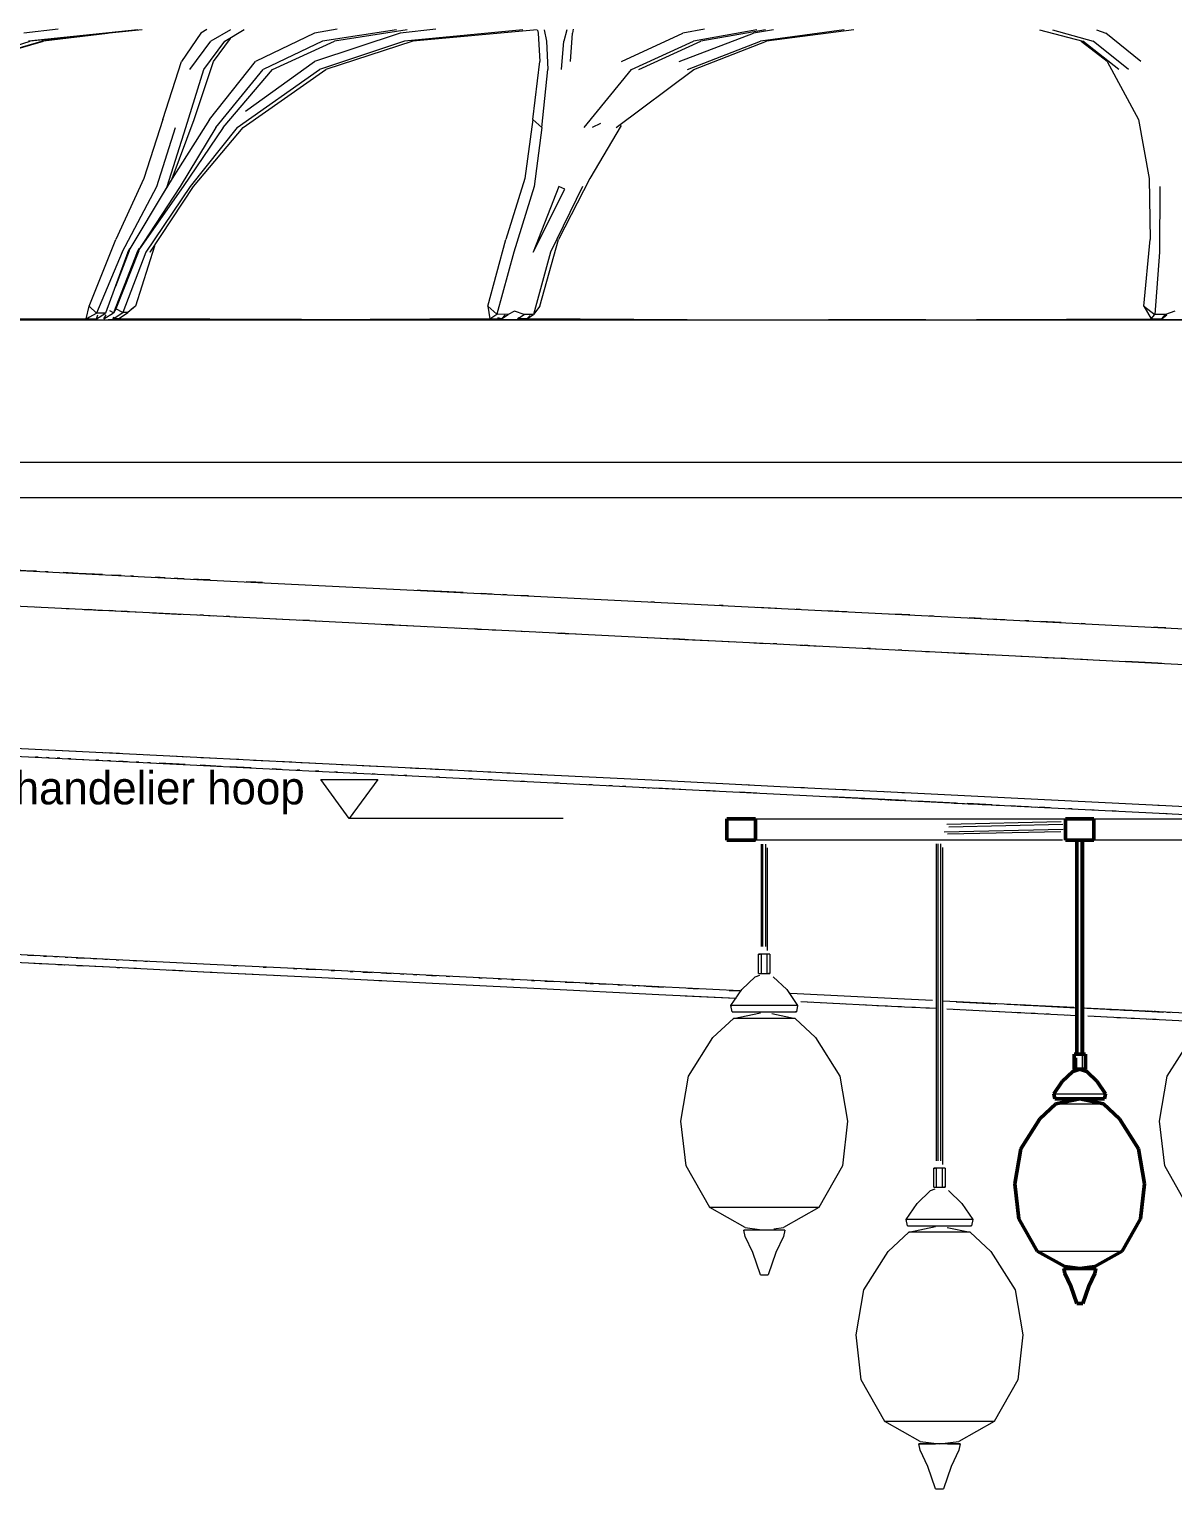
# Model space of a CAD drawing. Header units: metres. Extents: x 10 to 831, y 10 to 584.
# Drawn here: x 112 to 176.2, y 234.4 to 316.3 of the extents above; entities that cross this region are included whole.
import ezdxf
from ezdxf.enums import TextEntityAlignment as Align

# ---------------------------------------------------------------- set-up
doc = ezdxf.new("R2010")
doc.units = ezdxf.units.M
for name, color, linetype, lineweight in [('CUT', 7, 'Continuous', 50), ('DIM', 1, 'Continuous', 13), ('VIS', 8, 'Continuous', 13)]:
    doc.layers.add(name, color=color, linetype=linetype, lineweight=lineweight)

msp = doc.modelspace()

# ---------------------------------------------------------------- linework, layer by layer
at = {"layer": 'CUT'}
for p, q in [((151.2, 270.7868), (151.2, 271.9868)), ((151.2, 271.9868), (152.8, 271.9868)), ((152.8, 271.9868), (152.8, 270.7868)), ((170.2, 270.7868), (170.2, 271.9868)), ((170.2, 271.9868), (171.8, 271.9868)), ((171.8, 271.9868), (171.8, 270.7868)), ((152.8, 270.7868), (151.2, 270.7868)), ((171.8, 270.7868), (170.2, 270.7868)), ((170.84, 258.7868), (170.84, 270.7868)), ((170.84, 270.7868), (171, 270.7868)), ((171, 270.7868), (171.08, 270.7868)), ((171.08, 270.7868), (171.16, 270.7868)), ((171.16, 270.7868), (171.16, 258.7868)), ((170.68, 257.9468), (170.68, 258.7868)), ((170.68, 258.7868), (171, 258.7868)), ((170.92, 258.7868), (170.84, 258.7868)), ((171, 258.7868), (170.92, 258.7868)), ((171.16, 258.7868), (171, 258.7868)), ((171, 258.7868), (171.16, 258.7868)), ((171.16, 258.7868), (171.32, 258.7868)), ((171.32, 258.7868), (171.32, 257.9468)), ((170.02, 257.2468), (169.544, 256.5468)), ((170.608, 257.8068), (170.02, 257.2468)), ((171, 257.9468), (170.608, 257.8068)), ((170.84, 257.9468), (170.68, 257.9468)), ((171, 257.9468), (170.84, 257.9468)), ((171.32, 257.9468), (171, 257.9468)), ((171.392, 257.8068), (171, 257.9468)), ((171.98, 257.2468), (171.392, 257.8068)), ((172.456, 256.5468), (171.98, 257.2468)), ((169.544, 256.5468), (169.6, 256.2668)), ((172.4, 256.2668), (172.456, 256.5468)), ((169.656, 255.9868), (168.76, 255.1468)), ((169.6, 256.2668), (171, 256.2668)), ((171, 256.2668), (169.656, 255.9868)), ((171, 256.2668), (172.4, 256.2668)), ((172.344, 255.9868), (171, 256.2668)), ((173.24, 255.1468), (172.344, 255.9868)), ((168.76, 255.1468), (167.696, 253.4668)), ((174.304, 253.4668), (173.24, 255.1468)), ((167.696, 253.4668), (167.36, 251.5068)), ((174.64, 251.5068), (174.304, 253.4668)), ((167.36, 251.5068), (167.584, 249.5468)), ((174.416, 249.5468), (174.64, 251.5068)), ((167.584, 249.5468), (168.62, 247.7268)), ((173.38, 247.7268), (174.416, 249.5468)), ((168.62, 247.7268), (170.16, 246.8588)), ((171.84, 246.8588), (173.38, 247.7268)), ((171, 246.7468), (170.104, 246.7468)), ((170.104, 246.7468), (170.16, 246.4668)), ((170.16, 246.8588), (171, 246.7468)), ((171, 246.7468), (171.84, 246.8588)), ((171.896, 246.7468), (171, 246.7468)), ((171.84, 246.4668), (171.896, 246.7468)), ((170.16, 246.4668), (170.496, 245.7668)), ((170.496, 245.7668), (170.832, 244.7868)), ((171.168, 244.7868), (171.504, 245.7668)), ((171.504, 245.7668), (171.84, 246.4668)), ((170.832, 244.7868), (171, 244.7868)), ((171, 244.7868), (171.168, 244.7868))]:
    msp.add_line(p, q, dxfattribs=at)
at = {"layer": 'DIM'}
for p, q in [((78, 292), (302, 292)), ((142, 272), (130, 272))]:
    msp.add_line(p, q, dxfattribs=at)
msp.add_lwpolyline([(128.4, 274.2), (131.6, 274.2), (130, 272), (128.4, 274.2)], dxfattribs=at)
at = {"layer": 'VIS'}
for p, q in [((113.6616, 316.3028), (111.7248, 316.0728)), ((118.1352, 316.2716), (112.004, 315.6228)), ((118.3708, 316.2716), (112.0848, 315.6228)), ((121.9996, 316.2852), (121.6748, 316.0728)), ((123.3264, 316.2632), (122.2348, 315.6228)), ((123.0228, 315.6228), (124.0988, 316.2856)), ((129.3228, 316.3028), (128.0516, 316.0728)), ((132.6448, 316.2716), (128.5, 315.6228)), ((133.248, 316.2716), (129.1772, 315.6228)), ((134.8572, 316.3028), (132.8532, 316.0728)), ((139.7472, 316.274), (133.0984, 315.6228)), ((140.5436, 316.276), (133.5636, 315.6228)), ((140.5648, 316.2452), (140.6, 316.0728)), ((140.9384, 316.276), (141.062, 315.6228)), ((142.218, 316.2716), (142.0496, 315.6228)), ((142.5668, 316.3028), (142.5212, 316.0728)), ((149.9432, 316.3028), (148.726, 316.0728)), ((152.8776, 316.2692), (149.3192, 315.6228)), ((153.3548, 316.2692), (149.732, 315.6228)), ((153.8132, 316.2608), (152.6988, 316.0728)), ((157.778, 316.2632), (153.076, 315.6228)), ((158.3256, 316.2664), (153.414, 315.6228)), ((168.75, 316.2664), (171.176, 315.6228)), ((169.4676, 316.2632), (171.7504, 315.6228)), ((171.9488, 316.2608), (172.47, 316.0728)), ((107.0424, 314.032), (112.0848, 315.6228)), ((107.1992, 314.032), (112.7384, 315.6228)), ((107.2284, 314.032), (112.8324, 315.6228)), ((115.1696, 315.9408), (112.7384, 315.6228)), ((116.4332, 316.066), (112.8324, 315.6228)), ((121.6748, 316.0728), (120.5844, 314.4828)), ((121.0592, 314.032), (122.2348, 315.6228)), ((121.8464, 314.032), (123.0228, 315.6228)), ((122.3752, 314.4828), (123.3412, 315.7888)), ((128.0516, 316.0728), (124.7376, 314.4828)), ((128.5, 315.6228), (125.1756, 314.032)), ((125.6848, 314.032), (129.1772, 315.6228)), ((132.8532, 316.0728), (128.0484, 314.4828)), ((133.0984, 315.6228), (128.3308, 314.032)), ((133.5636, 315.6228), (128.6916, 314.032)), ((140.6, 316.0728), (140.7028, 314.4828)), ((141.062, 315.6228), (141.1444, 314.032)), ((141.9144, 314.032), (142.0496, 315.6228)), ((142.412, 314.4828), (142.5212, 316.0728)), ((145.2728, 314.4828), (148.726, 316.0728)), ((145.8392, 314.032), (149.3192, 315.6228)), ((146.2452, 314.032), (149.732, 315.6228)), ((148.5248, 314.4828), (152.6988, 316.0728)), ((148.9908, 314.032), (153.076, 315.6228)), ((149.3448, 314.032), (153.414, 315.6228)), ((172.5356, 314.4828), (171.0876, 315.6088)), ((173.1864, 314.032), (171.176, 315.6228)), ((173.734, 314.032), (171.7504, 315.6228)), ((174.4212, 314.4828), (172.47, 316.0728)), ((119.5428, 311.2288), (120.5844, 314.4828)), ((120.82, 310.7784), (121.8464, 314.032)), ((121.286, 311.2288), (122.3752, 314.4828)), ((122.1632, 311.2288), (124.7376, 314.4828)), ((122.5088, 310.7784), (125.1756, 314.032)), ((122.916, 310.7784), (125.6848, 314.032)), ((123.7004, 310.7784), (128.3308, 314.032)), ((124.0448, 310.7784), (128.6916, 314.032)), ((124.1772, 311.6936), (128.0484, 314.4828)), ((140.3012, 311.2288), (140.7028, 314.4828)), ((140.8036, 310.7784), (141.1444, 314.032)), ((143.1796, 310.7784), (145.8392, 314.032)), ((144.9788, 310.7784), (149.3448, 314.032)), ((172.5356, 314.4828), (174.3076, 311.2288)), ((119.5428, 311.2288), (118.4724, 307.924)), ((119.1928, 307.474), (120.248, 310.7784)), ((119.782, 307.474), (120.82, 310.7784)), ((122.1632, 311.2288), (120.0692, 307.924)), ((120.0692, 307.924), (121.286, 311.2288)), ((122.5088, 310.7784), (120.5124, 307.474)), ((122.916, 310.7784), (120.6768, 307.474)), ((123.7004, 310.7784), (121.0748, 307.474)), ((121.2536, 307.474), (124.0448, 310.7784)), ((140.3012, 311.2288), (139.848, 307.924)), ((140.8036, 310.7784), (140.3012, 311.2288)), ((140.8036, 310.7784), (140.3816, 307.474)), ((145.2604, 310.8984), (143.5, 307.924)), ((144.1036, 311.0016), (143.6408, 310.7784)), ((174.3076, 311.2288), (174.8908, 307.924)), ((118.4724, 307.924), (116.8908, 304.5088)), ((117.2576, 303.7804), (119.1928, 307.474)), ((119.782, 307.474), (117.578, 303.7804)), ((120.5124, 307.474), (118.1, 303.7804)), ((120.6768, 307.474), (118.1, 303.7804)), ((121.0748, 307.474), (118.5816, 303.7804)), ((118.8188, 303.7804), (121.2536, 307.474)), ((120.0692, 307.924), (119.5916, 307.1544)), ((120.0692, 307.924), (119.782, 307.474)), ((139.848, 307.924), (138.7892, 304.5088)), ((140.3816, 307.474), (139.2312, 303.7804)), ((141.7648, 307.474), (140.3144, 303.7804)), ((140.3144, 303.7804), (142.1012, 307.3284)), ((143.092, 307.474), (141.2936, 303.7804)), ((143.5, 307.924), (141.7476, 304.5088)), ((142.1012, 307.3284), (141.7648, 307.474)), ((174.8908, 307.924), (174.95, 304.5088)), ((175.498, 307.474), (175.4704, 303.7804)), ((115.3984, 300.7504), (116.8908, 304.5088)), ((117.578, 303.7804), (117.678, 304.0056)), ((119.0732, 304.1328), (117.9932, 300.7504)), ((118.1, 303.7804), (118.2128, 304.0056)), ((118.8188, 303.7804), (118.9124, 303.9624)), ((137.7696, 300.7504), (138.7892, 304.5088)), ((140.7, 300.7504), (141.7476, 304.5088)), ((174.6032, 300.7504), (174.95, 304.5088)), ((117.2576, 303.7804), (115.8068, 300.3728)), ((117.578, 303.7804), (116.3196, 300.3672)), ((118.1, 303.7804), (116.7584, 300.382)), ((117.638, 303.8672), (116.8708, 301.8676)), ((118.1832, 303.8692), (116.9056, 300.6164)), ((118.5816, 303.7804), (117.2844, 300.404)), ((139.2312, 303.7804), (138.278, 300.3052)), ((141.2936, 303.7804), (140.3436, 300.2908)), ((175.4704, 303.7804), (175.2196, 300.2908)), ((115.24, 300.0516), (115.3984, 300.7504)), ((115.3984, 300.7504), (115.8068, 300.3728)), ((117.9932, 300.7504), (117.5724, 300.406)), ((117.9932, 300.7504), (117.7564, 300.5756)), ((137.7696, 300.7504), (137.8884, 300.0516)), ((137.7696, 300.7504), (138.278, 300.3052)), ((140.7, 300.7504), (140.3436, 300.2908)), ((174.6032, 300.7504), (175.0152, 300.0516)), ((174.6032, 300.7504), (175.2196, 300.2908)), ((115.24, 300.0516), (103.342, 300.0004)), ((105.9044, 300), (115.0468, 300)), ((114.7816, 300), (110.804, 300)), ((110.804, 300), (114.9344, 300)), ((115.0468, 300), (125.4712, 300)), ((115.24, 300.0516), (115.8068, 300.3728)), ((115.24, 300.0516), (115.4236, 300.164)), ((115.24, 300.0516), (115.8128, 300.0516)), ((116.3196, 300.3672), (115.8068, 300.3728)), ((115.8128, 300.0516), (116.3196, 300.3672)), ((115.8128, 300.0516), (115.894, 300.2768)), ((116.218, 300.0516), (116.7584, 300.382)), ((116.218, 300.0516), (116.3492, 300.2768)), ((121.8188, 300), (116.4644, 300)), ((116.7584, 300.382), (116.5704, 300.4888)), ((116.6172, 300), (121.8188, 300)), ((116.7432, 300.0516), (117.2844, 300.404)), ((116.7432, 300.0516), (116.7904, 300.164)), ((117.0448, 300.0516), (116.7432, 300.0516)), ((116.9056, 300.6164), (116.7584, 300.382)), ((117.2844, 300.404), (116.9056, 300.6164)), ((117.0448, 300.0516), (117.5724, 300.406)), ((127.3188, 300.0016), (117.0448, 300.0516)), ((117.5724, 300.406), (117.2844, 300.404)), ((121.8188, 300), (121.6612, 300)), ((125.2024, 300), (121.8188, 300)), ((121.8188, 300), (125.3716, 300)), ((125.4712, 300), (137, 300)), ((134, 300), (126.3868, 300)), ((126.556, 300), (134, 300)), ((137.8884, 300.0516), (127.8012, 300.0008)), ((134, 300), (133.8272, 300)), ((147.1396, 300), (134, 300)), ((134, 300), (147.1396, 300)), ((137, 300), (149.4356, 300)), ((137.8884, 300.0516), (138.278, 300.3052)), ((137.8884, 300.0516), (138.5376, 300.0516)), ((138.9108, 300.3), (138.278, 300.3052)), ((138.5376, 300.0516), (138.3408, 300.108)), ((138.5376, 300.0516), (138.9108, 300.3)), ((138.5376, 300.0516), (138.7516, 300.2768)), ((139.2784, 300.4724), (138.9108, 300.3)), ((139.8256, 300.292), (139.2784, 300.4724)), ((139.448, 300.0516), (139.8256, 300.292)), ((139.448, 300.0516), (139.524, 300.1268)), ((139.9616, 300.0516), (139.448, 300.0516)), ((140.3436, 300.2908), (139.8256, 300.292)), ((139.9616, 300.0516), (140.3436, 300.2908)), ((139.9616, 300.0516), (140.146, 300.2264)), ((148.9616, 300), (139.9616, 300.0516)), ((147.1396, 300), (146.954, 300)), ((148.6808, 300), (147.1396, 300)), ((147.1396, 300), (148.8736, 300)), ((148.9616, 300), (149.5288, 300)), ((149.4356, 300), (162.5652, 300)), ((162.3656, 300), (156.9, 300)), ((162.5652, 300), (176.1644, 300)), ((175.3812, 300), (165.2032, 300)), ((165.4028, 300), (175.3812, 300)), ((165.4952, 300.002), (175.0152, 300.0516)), ((175.0152, 300.0516), (175.2196, 300.2908)), ((175.0152, 300.0516), (175.6112, 300.0516)), ((175.3812, 300), (175.1804, 300)), ((175.8236, 300.292), (175.2196, 300.2908)), ((189.188, 300), (175.3812, 300)), ((175.3812, 300), (189.3908, 300)), ((175.6112, 300.0516), (175.8236, 300.292)), ((175.6112, 300.0516), (175.8908, 300.2768)), ((176.3476, 300.4724), (175.8236, 300.292)), ((176.1644, 300), (189.3896, 300)), ((115.0468, 290), (105.9044, 290)), ((125.4712, 290), (115.0468, 290)), ((137, 290), (125.4712, 290)), ((149.4356, 290), (137, 290)), ((162.5652, 290), (149.4356, 290)), ((176.1644, 290), (162.5652, 290)), ((189.186, 290), (176.1644, 290)), ((110.804, 285.96), (121.8188, 285.4092)), ((112.112, 285.8944), (111.2944, 285.9352)), ((112.4432, 285.878), (112.112, 285.8944)), ((113.1048, 285.8448), (112.9396, 285.8532)), ((114.784, 285.7608), (113.9416, 285.8028)), ((116.152, 285.6924), (114.784, 285.7608)), ((117.1928, 285.6404), (116.6724, 285.6664)), ((117.892, 285.6052), (117.716, 285.614)), ((119.662, 285.5168), (119.1264, 285.5436)), ((120.376, 285.4812), (120.1976, 285.49)), ((120.7368, 285.4632), (120.376, 285.4812)), ((121.82, 285.4088), (121.2784, 285.436)), ((121.8188, 285.4092), (121.6968, 285.4152)), ((121.8188, 285.4092), (134, 284.8)), ((122.1848, 285.3908), (121.82, 285.4088)), ((124.764, 285.2616), (124.2076, 285.2896)), ((125.138, 285.2432), (124.764, 285.2616)), ((134, 284.8), (133.8024, 284.81)), ((134, 284.8), (147.1396, 284.1432)), ((135.596, 284.72), (134, 284.8)), ((136.4, 284.68), (135.596, 284.72)), ((138.016, 284.5992), (137.4068, 284.6296)), ((138.828, 284.5584), (138.6248, 284.5688)), ((140.0552, 284.4972), (139.4416, 284.528)), ((110.804, 283.96), (116.1532, 283.6924)), ((112.4432, 283.878), (112.6084, 283.8696)), ((114.11, 283.7944), (114.2784, 283.786)), ((115.126, 283.7436), (116.152, 283.6924)), ((115.5644, 283.7216), (115.3668, 283.7316)), ((115.8896, 283.7056), (116.1532, 283.6924)), ((116.152, 283.6924), (117.54, 283.6232)), ((116.1532, 283.6924), (121.8188, 283.4092)), ((116.7496, 283.6624), (116.552, 283.6724)), ((117.54, 283.6232), (117.3424, 283.6328)), ((117.54, 283.6232), (118.42, 283.5792)), ((118.948, 283.5528), (120.376, 283.4812)), ((120.376, 283.4812), (120.5564, 283.472)), ((147.14, 284.1432), (146.9292, 284.1536)), ((147.1396, 284.1432), (161.0124, 283.4492)), ((150.978, 283.9512), (150.7628, 283.962)), ((154, 283.8), (152.9176, 283.854)), ((155.3048, 283.7348), (155.0876, 283.7456)), ((157.488, 283.6256), (156.8324, 283.6584)), ((157.928, 283.6036), (157.488, 283.6256)), ((161.012, 283.4492), (160.3504, 283.4824)), ((161.0124, 283.4492), (160.9604, 283.452)), ((161.456, 283.4272), (161.012, 283.4492)), ((161.0124, 283.4492), (175.3812, 282.7308)), ((121.4588, 283.4272), (121.82, 283.4088)), ((121.82, 283.4088), (121.6216, 283.4188)), ((121.8188, 283.4092), (127.776, 283.1112)), ((121.82, 283.4088), (122.3676, 283.3816)), ((123.28, 283.336), (123.0816, 283.346)), ((123.28, 283.336), (123.8364, 283.308)), ((125.886, 283.2056), (126.26, 283.1872)), ((126.26, 283.1872), (127.776, 283.1112)), ((127.776, 283.1112), (127.1796, 283.1412)), ((127.776, 283.1112), (134, 282.8)), ((127.776, 283.1112), (128.3504, 283.0824)), ((132.0288, 282.8984), (132.42, 282.8792)), ((132.42, 282.8792), (132.2208, 282.8888)), ((132.42, 282.8792), (134, 282.8)), ((134, 282.8), (140.4636, 282.4768)), ((134, 282.8), (134.1996, 282.79)), ((135.998, 282.7), (136.1988, 282.69)), ((137.204, 282.64), (137.0044, 282.6496)), ((137.204, 282.64), (137.4068, 282.6296)), ((162.788, 283.3604), (162.566, 283.3716)), ((165.462, 283.2268), (164.7916, 283.2604)), ((165.956, 283.202), (166.356, 283.182)), ((166.356, 283.182), (166.1324, 283.1932)), ((166.804, 283.1596), (166.356, 283.182)), ((168.148, 283.0924), (167.924, 283.1036)), ((169.952, 283.0024), (168.8244, 283.0588)), ((171.3052, 282.9348), (171.0796, 282.946)), ((175.38, 282.7312), (175.1536, 282.7424)), ((175.3812, 282.7308), (175.3548, 282.7324)), ((175.8348, 282.7084), (175.38, 282.7312)), ((175.3812, 282.7308), (189.3908, 282.0304)), ((138.016, 282.5992), (138.2188, 282.5892)), ((139.646, 282.5176), (139.8504, 282.5076)), ((140.4636, 282.4768), (147.1396, 282.1432)), ((140.464, 282.4768), (140.67, 282.4664)), ((141.7, 282.4152), (142.112, 282.3944)), ((142.112, 282.3944), (141.9124, 282.4044)), ((142.112, 282.3944), (142.736, 282.3632)), ((146.718, 282.164), (147.14, 282.1428)), ((147.1396, 282.1432), (153.9988, 281.8)), ((147.14, 282.1428), (148.84, 282.058)), ((148.84, 282.058), (148.2412, 282.088)), ((148.84, 282.058), (150.548, 281.9728)), ((150.548, 281.9728), (151.6232, 281.9188)), ((152.7008, 281.8648), (153.3504, 281.8324)), ((154, 281.8), (153.8, 281.81)), ((153.9988, 281.8), (161.0124, 281.4492)), ((154, 281.8), (154.2176, 281.7892)), ((155.3048, 281.7348), (155.74, 281.7132)), ((155.74, 281.7132), (155.5404, 281.7228)), ((155.74, 281.7132), (156.3956, 281.6804)), ((158.808, 281.5596), (159.248, 281.5376)), ((159.248, 281.5376), (159.048, 281.5476)), ((159.248, 281.5376), (159.9096, 281.5044)), ((161.012, 281.4492), (160.812, 281.4592)), ((161.012, 281.4492), (161.234, 281.4384)), ((161.0124, 281.4492), (168.15, 281.0924)), ((162.344, 281.3828), (162.566, 281.3716)), ((163.2328, 281.3384), (164.568, 281.2716)), ((164.568, 281.2716), (164.3684, 281.2816)), ((164.568, 281.2716), (164.7916, 281.2604)), ((165.462, 281.2268), (166.1324, 281.1932)), ((167.7, 281.1152), (168.148, 281.0924)), ((168.148, 281.0924), (168.3736, 281.0812)), ((168.15, 281.0924), (175.3812, 280.7308)), ((169.05, 281.0476), (169.952, 281.0024)), ((169.952, 281.0024), (170.1776, 280.9912)), ((170.1852, 280.9908), (169.9852, 281.0008)), ((170.854, 280.9572), (171.756, 280.9124)), ((171.756, 280.9124), (173.568, 280.8216)), ((173.568, 280.8216), (175.38, 280.7312)), ((175.38, 280.7312), (173.5816, 280.8208)), ((175.38, 280.7312), (175.6076, 280.7196)), ((175.3812, 280.7308), (182.6748, 280.3664)), ((116.5488, 275.6724), (111.2284, 275.9384)), ((111.2284, 275.5104), (116.5488, 275.2444)), ((112.5436, 275.4448), (112.392, 275.4524)), ((114.6672, 275.7668), (112.7356, 275.8632)), ((113.15, 275.4144), (112.9984, 275.422)), ((113.7564, 275.384), (113.6048, 275.3916)), ((114.3628, 275.354), (114.2112, 275.3616)), ((114.7028, 275.3368), (115.0984, 275.3172)), ((115.7576, 275.284), (116.1532, 275.2644)), ((115.95, 275.2744), (115.7896, 275.2824)), ((116.5488, 275.6724), (116.1532, 275.6924)), ((117.0976, 275.6452), (116.3108, 275.6844)), ((116.5924, 275.2424), (116.4316, 275.2504)), ((122.184, 275.3908), (116.5488, 275.6724)), ((116.5488, 275.2444), (122.184, 274.9628)), ((118.6712, 275.5664), (118.1992, 275.59)), ((120.8744, 275.4564), (120.0876, 275.4956)), ((121.8188, 275.4092), (121.6612, 275.4168)), ((121.8188, 275.4092), (121.6968, 275.4152)), ((122.4808, 275.376), (121.8188, 275.4092)), ((128.1096, 275.0944), (122.184, 275.3908)), ((123.8044, 275.3096), (123.308, 275.3344)), ((125.4592, 275.2272), (124.632, 275.2684)), ((117.5556, 275.1944), (117.074, 275.2184)), ((118.1976, 275.162), (118.0372, 275.17)), ((118.84, 275.13), (118.6792, 275.138)), ((120.4452, 275.0496), (119.3216, 275.106)), ((120.7828, 275.0328), (120.4452, 275.0496)), ((122.8088, 274.9316), (121.6272, 274.9908)), ((122.184, 274.9628), (128.1096, 274.6664)), ((124.4968, 274.8472), (123.3152, 274.9064)), ((126.1852, 274.7628), (125.6788, 274.788)), ((126.7832, 275.1608), (125.956, 275.2024)), ((127.2284, 274.7104), (127.052, 274.7196)), ((127.776, 275.1112), (127.2796, 275.136)), ((128.122, 275.094), (127.776, 275.1112)), ((134.3, 274.7848), (128.1096, 275.0944)), ((128.1096, 274.6664), (134.3, 274.3568)), ((128.2864, 274.6576), (128.11, 274.6664)), ((129.8508, 275.0076), (128.9864, 275.0508)), ((129.3448, 274.6048), (129.1684, 274.6136)), ((130.4028, 274.552), (130.2264, 274.5608)), ((131.9252, 274.9036), (130.7152, 274.9644)), ((131.4612, 274.4988), (131.2848, 274.5076)), ((132.5192, 274.446), (132.3428, 274.4548)), ((133.2384, 274.41), (133.0552, 274.4192)), ((134, 274.8), (133.1356, 274.8432)), ((140.7292, 274.4636), (134.3, 274.7848)), ((135.0772, 274.746), (134.5388, 274.7732)), ((135.7956, 274.7104), (135.616, 274.7192)), ((136.8728, 274.6564), (136.6932, 274.6652)), ((137.95, 274.6024), (137.7704, 274.6116)), ((139.0272, 274.5488), (138.8476, 274.5576)), ((140.7292, 274.4636), (140.4636, 274.4768)), ((140.8344, 274.4584), (140.6492, 274.4676)), ((147.3692, 274.1316), (140.7292, 274.4636)), ((134.3, 274.3568), (140.7292, 274.0356)), ((135.07, 274.3184), (134.8868, 274.3276)), ((136.9016, 274.2268), (136.7184, 274.236)), ((138.0004, 274.172), (137.8176, 274.1812)), ((139.8444, 274.0796), (139.6552, 274.0892)), ((140.7292, 274.0356), (147.3692, 273.7036)), ((141.736, 273.9852), (141.5468, 273.9948)), ((143.6276, 273.8908), (143.4384, 273.9)), ((144.7628, 273.834), (144.5736, 273.8432)), ((145.5196, 273.796), (145.3304, 273.8056)), ((146.4508, 273.7496), (146.5272, 273.7456)), ((146.7568, 273.734), (146.8332, 273.7304)), ((147.0628, 273.7188), (147.1396, 273.7152)), ((148.6088, 273.6416), (147.248, 273.7096)), ((154.1916, 273.7904), (147.3692, 274.1316)), ((147.3692, 273.7036), (154.1916, 273.3624)), ((152.4744, 273.8764), (152.284, 273.886)), ((161.1676, 273.4416), (154.1916, 273.7904)), ((155.5572, 273.722), (155.3624, 273.732)), ((157.8952, 273.6052), (157.3108, 273.6344)), ((150.5524, 273.5444), (149.9692, 273.5736)), ((152.8848, 273.4276), (151.9128, 273.4764)), ((154.1916, 273.3624), (161.1676, 273.0136)), ((160.4284, 273.0504), (157.0496, 273.2196)), ((158.76, 273.134), (158.9592, 273.124)), ((159.8216, 273.0808), (159.8736, 273.0784)), ((160.2328, 273.4884), (160.038, 273.498)), ((160.236, 273.0604), (160.2876, 273.0576)), ((160.354, 273.0544), (160.962, 273.024)), ((161.2376, 273.01), (160.4284, 273.0504)), ((160.7536, 273.0344), (160.9088, 273.0264)), ((160.796, 273.0324), (160.9928, 273.0224)), ((161.1676, 273.4416), (161.0124, 273.4492)), ((168.2668, 273.0868), (161.1676, 273.4416)), ((161.1676, 273.0136), (168.2668, 272.6588)), ((161.5836, 272.9928), (161.7804, 272.9828)), ((164.0692, 272.8684), (161.844, 272.9796)), ((162.3712, 272.9536), (162.568, 272.9436)), ((162.3816, 272.9528), (162.99, 272.9224)), ((163.1588, 272.914), (163.3556, 272.9044)), ((163.946, 272.8748), (164.1432, 272.8648)), ((164.4092, 272.8516), (165.0176, 272.8212)), ((166.0916, 272.7676), (164.676, 272.8384)), ((164.7336, 272.8352), (164.9308, 272.8256)), ((165.5212, 272.796), (165.718, 272.786)), ((175.4592, 272.7272), (168.2668, 273.0868)), ((151.2, 270.7868), (151.2, 271.9868)), ((151.2, 271.9868), (151.3868, 271.9868)), ((151.2, 271.9868), (152.8, 271.9868)), ((151.3868, 271.9868), (151.9456, 271.9868)), ((151.9456, 271.9868), (152.8708, 271.9868)), ((152.8, 271.9868), (152.9792, 271.9868)), ((152.8, 271.9868), (152.8, 270.7868)), ((152.8708, 271.9868), (154.1536, 271.9868)), ((152.9792, 271.9868), (153.5148, 271.9868)), ((153.5148, 271.9868), (154.402, 271.9868)), ((154.1536, 271.9868), (155.7816, 271.9868)), ((154.402, 271.9868), (155.6316, 271.9868)), ((155.6316, 271.9868), (157.1924, 271.9868)), ((155.7816, 271.9868), (157.7388, 271.9868)), ((157.1924, 271.9868), (159.0692, 271.9868)), ((157.7388, 271.9868), (159.1252, 271.9868)), ((159.0692, 271.9868), (161.244, 271.9868)), ((159.5032, 271.9868), (160.0072, 271.9868)), ((160.0072, 271.9868), (161.2856, 271.9868)), ((161.244, 271.9868), (163.6956, 271.9868)), ((161.712, 271.9868), (162.5644, 271.9868)), ((162.5644, 271.9868), (163.6616, 271.9868)), ((163.6956, 271.9868), (166.4004, 271.9868)), ((164.1316, 271.9868), (165.3856, 271.9868)), ((165.3856, 271.9868), (166.2352, 271.9868)), ((166.3088, 272.7564), (166.5056, 272.7468)), ((166.4004, 271.9868), (169.3328, 271.9868)), ((166.7448, 271.9868), (168.444, 271.9868)), ((167.7096, 272.6864), (167.1028, 272.7168)), ((167.4864, 272.6976), (167.6816, 272.688)), ((168.1196, 272.666), (167.7096, 272.6864)), ((168.0328, 272.6704), (168.2668, 272.6588)), ((168.2668, 272.6588), (175.4592, 272.2992)), ((168.2932, 272.6572), (168.4928, 272.6472)), ((168.444, 271.9868), (171.71, 271.9868)), ((169.3492, 272.6044), (168.7344, 272.6352)), ((169.3328, 271.9868), (172.464, 271.9868)), ((170.2, 270.7868), (170.2, 271.9868)), ((170.2, 271.9868), (170.2952, 271.9868)), ((170.2, 271.9868), (171.8, 271.9868)), ((170.2952, 271.9868), (170.5804, 271.9868)), ((170.5784, 272.5432), (170.3736, 272.5532)), ((170.5804, 271.9868), (171.0524, 271.9868)), ((171.0524, 271.9868), (171.7072, 271.9868)), ((171.808, 272.4816), (171.6032, 272.492)), ((171.7072, 271.9868), (172.538, 271.9868)), ((171.71, 271.9868), (175.152, 271.9868)), ((171.8, 271.9868), (171.8876, 271.9868)), ((171.8, 271.9868), (171.8, 270.7868)), ((171.8876, 271.9868), (172.1496, 271.9868)), ((172.1496, 271.9868), (172.5836, 271.9868)), ((172.464, 271.9868), (175.764, 271.9868)), ((172.538, 271.9868), (173.5368, 271.9868)), ((172.5836, 271.9868), (173.1852, 271.9868)), ((173.0376, 272.42), (172.8324, 272.4304)), ((173.1852, 271.9868), (173.9492, 271.9868)), ((173.5368, 271.9868), (174.6944, 271.9868)), ((173.9492, 271.9868), (174.8672, 271.9868)), ((174.6944, 271.9868), (175.9992, 271.9868)), ((174.8672, 271.9868), (175.9312, 271.9868)), ((175.152, 271.9868), (177.3428, 271.9868)), ((175.4592, 272.7272), (175.3812, 272.7308)), ((182.714, 272.3644), (175.4592, 272.7272)), ((175.4592, 272.2992), (180.4972, 272.0472)), ((175.9132, 272.2764), (175.7068, 272.2868)), ((175.764, 271.9868), (177.4828, 271.9868)), ((175.9312, 271.9868), (177.1308, 271.9868)), ((175.9992, 271.9868), (177.4392, 271.9868)), ((170.072, 271.3848), (163.3956, 271.236)), ((169.9664, 271.8188), (163.5384, 271.6752)), ((169.9384, 271.2596), (163.5744, 271.1176)), ((170.048, 271.664), (163.6592, 271.5212)), ((152.8, 270.7868), (151.2, 270.7868)), ((151.2, 270.7868), (151.3868, 270.7868)), ((151.3868, 270.7868), (151.9456, 270.7868)), ((151.9456, 270.7868), (152.8192, 270.7868)), ((152.9792, 270.7868), (152.8, 270.7868)), ((153.5148, 270.7868), (152.9792, 270.7868)), ((153.1348, 264.8136), (153.1348, 270.5736)), ((153.2148, 264.8136), (153.2148, 270.5736)), ((153.3748, 264.8136), (153.3748, 270.5736)), ((153.4548, 270.36), (153.4548, 264.6)), ((154.402, 270.7868), (153.5148, 270.7868)), ((155.6316, 270.7868), (154.402, 270.7868)), ((157.1924, 270.7868), (155.6316, 270.7868)), ((159.0692, 270.7868), (157.1924, 270.7868)), ((161.244, 270.7868), (159.0692, 270.7868)), ((163.6956, 270.7868), (161.244, 270.7868)), ((162.97, 252.7868), (162.97, 270.5868)), ((163.05, 252.7868), (163.05, 270.5868)), ((163.21, 252.7868), (163.21, 270.5868)), ((163.29, 270.3868), (163.29, 252.5868)), ((166.4004, 270.7868), (163.6956, 270.7868)), ((169.3328, 270.7868), (166.4004, 270.7868)), ((170.0288, 270.7868), (169.3328, 270.7868)), ((171.8, 270.7868), (170.2, 270.7868)), ((170.2, 270.7868), (170.2952, 270.7868)), ((170.2952, 270.7868), (170.5804, 270.7868)), ((170.5804, 270.7868), (170.8756, 270.7868)), ((170.84, 258.7868), (170.84, 270.7868)), ((170.84, 270.7868), (170.92, 270.7868)), ((170.84, 270.7868), (171, 270.7868)), ((170.92, 258.7868), (170.92, 270.7868)), ((170.92, 270.7868), (171.08, 270.7868)), ((171.08, 270.7868), (171, 270.7868)), ((171.08, 258.7868), (171.08, 270.7868)), ((171.08, 270.7868), (171.16, 270.7868)), ((171.16, 270.7868), (171.08, 270.7868)), ((171.16, 270.7868), (171.16, 258.7868)), ((171.2164, 270.7868), (171.7072, 270.7868)), ((171.7072, 270.7868), (171.8112, 270.7868)), ((171.8876, 270.7868), (171.8, 270.7868)), ((172.1496, 270.7868), (171.8876, 270.7868)), ((172.5836, 270.7868), (172.1496, 270.7868)), ((173.1852, 270.7868), (172.5836, 270.7868)), ((173.9492, 270.7868), (173.1852, 270.7868)), ((174.8672, 270.7868), (173.9492, 270.7868)), ((175.9312, 270.7868), (174.8672, 270.7868)), ((177.1308, 270.7868), (175.9312, 270.7868)), ((116.5488, 264.1004), (111.2284, 264.3664)), ((111.2284, 263.9384), (116.5488, 263.6724)), ((111.9372, 264.3312), (112.392, 264.3084)), ((112.2976, 263.8852), (112.5928, 263.8704)), ((112.5928, 263.8704), (113.0616, 263.8468)), ((112.5928, 263.8704), (112.9884, 263.8504)), ((112.8468, 264.2856), (112.9984, 264.278)), ((113.4532, 264.2552), (113.6048, 264.2476)), ((113.6476, 263.8176), (114.0432, 263.798)), ((113.8432, 263.808), (113.9992, 263.8)), ((114.0596, 264.2252), (114.2112, 264.2176)), ((114.6656, 264.1948), (115.1472, 264.1708)), ((115.494, 264.1532), (115.0984, 264.1732)), ((115.6292, 264.1464), (115.7896, 264.1384)), ((116.5488, 264.1004), (116.1532, 264.1204)), ((116.2712, 264.1144), (116.4316, 264.1064)), ((122.184, 263.8188), (116.5488, 264.1004)), ((116.9132, 264.0824), (117.074, 264.0744)), ((117.8768, 264.034), (118.0372, 264.026)), ((118.5188, 264.002), (118.6792, 263.994)), ((128.1096, 263.5224), (122.184, 263.8188)), ((152.9748, 263.3068), (152.9748, 264.3868)), ((152.9748, 264.3868), (153.0548, 264.3868)), ((153.1348, 264.3868), (152.9748, 264.3868)), ((153.1348, 263.3068), (153.1348, 264.3868)), ((153.4548, 264.3868), (153.1348, 264.3868)), ((153.4548, 263.3068), (153.4548, 264.3868)), ((153.6148, 264.3868), (153.4548, 264.3868)), ((153.6148, 264.3868), (153.6148, 263.3068)), ((114.7028, 263.7648), (115.0984, 263.7452)), ((114.7808, 263.7608), (114.9368, 263.7532)), ((115.7184, 263.714), (116.1872, 263.6908)), ((115.7576, 263.712), (116.1532, 263.6924)), ((116.5488, 263.6724), (122.184, 263.3908)), ((116.9688, 263.6516), (117.1248, 263.6436)), ((117.9064, 263.6048), (118.0624, 263.5968)), ((119.846, 263.5076), (120.6676, 263.4668)), ((121.818, 263.4092), (122.3112, 263.3844)), ((122.184, 263.3908), (128.1096, 263.0944)), ((123.484, 263.7536), (123.6528, 263.7452)), ((123.79, 263.3104), (124.6116, 263.2696)), ((125.1724, 263.6692), (125.3412, 263.6608)), ((125.806, 263.2096), (125.978, 263.2012)), ((126.8756, 263.5844), (127.052, 263.5756)), ((127.5808, 263.5488), (128.11, 263.5224)), ((134.3, 263.2128), (128.1096, 263.5224)), ((128.1096, 263.0944), (134.3, 262.7848)), ((128.8964, 263.0552), (129.068, 263.0464)), ((128.992, 263.4784), (129.1684, 263.4696)), ((130.05, 263.4256), (130.2264, 263.4168)), ((130.7556, 263.3904), (131.2848, 263.3636)), ((130.96, 263.38), (131.1368, 263.3712)), ((131.814, 263.3372), (132.3428, 263.3108)), ((132.872, 263.2844), (133.0552, 263.2752)), ((133.6048, 263.2476), (133.788, 263.2388)), ((140.7292, 262.8916), (134.3, 263.2128)), ((134.3372, 263.2112), (134.8868, 263.1836)), ((135.4364, 263.156), (135.6196, 263.1472)), ((137.268, 263.0648), (137.4512, 263.0556)), ((138.3668, 263.0096), (138.55, 263.0004)), ((139.0996, 262.9732), (139.2828, 262.964)), ((152.0348, 262.4068), (152.7908, 263.1268)), ((152.7908, 263.1268), (153.0428, 263.2168)), ((152.9748, 263.3068), (153.1348, 263.3068)), ((153.1348, 263.3068), (153.4548, 263.3068)), ((153.4548, 263.3068), (153.6148, 263.3068)), ((153.6148, 263.3068), (153.5348, 263.3068)), ((153.7988, 263.1268), (154.5548, 262.4068)), ((131.6564, 262.9172), (131.8348, 262.9084)), ((134.3, 262.7848), (140.7292, 262.4636)), ((140.2224, 262.9168), (140.4116, 262.9076)), ((147.3692, 262.5596), (140.7292, 262.8916)), ((140.7292, 262.4636), (147.3692, 262.1316)), ((140.9792, 262.8792), (141.5468, 262.8508)), ((142.1144, 262.8224), (142.682, 262.794)), ((143.2492, 262.7656), (143.4384, 262.756)), ((143.5108, 262.7524), (143.7004, 262.7428)), ((144.006, 262.7276), (144.5736, 262.6992)), ((145.0728, 262.6744), (145.262, 262.6648)), ((145.1412, 262.6708), (145.3304, 262.6616)), ((145.8976, 262.6332), (146.0868, 262.6236)), ((146.2976, 262.6132), (146.2212, 262.6168)), ((146.6036, 262.598), (146.5272, 262.6016)), ((146.6648, 262.5948), (147.6368, 262.546)), ((146.91, 262.5824), (146.8332, 262.5864)), ((147.3692, 262.5596), (147.1396, 262.5712)), ((151.9176, 262.332), (147.3692, 262.5596)), ((147.3692, 262.1316), (151.728, 261.9136)), ((148.9972, 262.478), (149.5804, 262.4488)), ((151.33, 262.3616), (151.9128, 262.3324)), ((151.4228, 261.5068), (152.0348, 262.4068)), ((154.5548, 262.4068), (155.1668, 261.5068)), ((161.1676, 261.8696), (154.7728, 262.1892)), ((148.8572, 262.0572), (151.6952, 261.9152)), ((151.4948, 261.1468), (151.4228, 261.5068)), ((151.4228, 261.5068), (151.4688, 261.5068)), ((151.5144, 261.5068), (151.4228, 261.5068)), ((151.7804, 261.5068), (151.5144, 261.5068)), ((152.1944, 261.5068), (151.7804, 261.5068)), ((152.7164, 261.5068), (152.1944, 261.5068)), ((153.2948, 261.5068), (152.7164, 261.5068)), ((153.8732, 261.5068), (153.2948, 261.5068)), ((154.3952, 261.5068), (153.8732, 261.5068)), ((154.8092, 261.5068), (154.3952, 261.5068)), ((155.0752, 261.5068), (154.8092, 261.5068)), ((155.1668, 261.5068), (155.0752, 261.5068)), ((155.1668, 261.5068), (155.0948, 261.1468)), ((155.3544, 261.7324), (161.1676, 261.4416)), ((155.7452, 261.7128), (155.9388, 261.7032)), ((156.5192, 261.674), (157.0996, 261.6452)), ((157.68, 261.616), (157.8736, 261.6064)), ((158.8408, 261.558), (159.0344, 261.5484)), ((159.6148, 261.5192), (160.2052, 261.4896)), ((160.796, 261.46), (160.9928, 261.4504)), ((162.7452, 261.7908), (161.1676, 261.8696)), ((161.1676, 261.4416), (162.9424, 261.3528)), ((161.5836, 261.4208), (161.7804, 261.4108)), ((162.3712, 261.3816), (162.568, 261.3716)), ((168.2668, 261.5148), (163.3368, 261.7612)), ((163.534, 261.3232), (168.2668, 261.0868)), ((164.0692, 261.7244), (166.294, 261.6132)), ((166.9008, 261.5828), (167.7096, 261.5424)), ((167.6536, 261.5452), (167.8592, 261.5352)), ((167.9548, 261.5304), (167.6816, 261.544)), ((167.7096, 261.5424), (170.7836, 261.3888)), ((167.8944, 261.5332), (168.0936, 261.5232)), ((168.2668, 261.5148), (168.228, 261.5168)), ((170.6644, 261.3948), (168.2668, 261.5148)), ((169.8888, 261.4336), (170.0884, 261.4236)), ((170.6868, 261.3936), (170.8864, 261.3836)), ((175.4592, 261.1552), (171.2636, 261.3648)), ((171.398, 261.358), (175.0864, 261.1736)), ((150.4148, 259.7068), (151.5668, 260.7868)), ((151.4948, 261.1468), (151.5828, 261.1468)), ((151.5668, 260.7868), (153.0788, 261.102)), ((151.5668, 260.7868), (151.5884, 260.7868)), ((151.61, 260.7868), (151.5668, 260.7868)), ((151.5828, 261.1468), (151.8384, 261.1468)), ((151.738, 260.7868), (151.61, 260.7868)), ((151.944, 260.7868), (151.738, 260.7868)), ((151.8384, 261.1468), (152.2368, 261.1468)), ((152.2176, 260.7868), (151.944, 260.7868)), ((152.5452, 260.7868), (152.2176, 260.7868)), ((152.2368, 261.1468), (152.7384, 261.1468)), ((152.9104, 260.7868), (152.5452, 260.7868)), ((152.7384, 261.1468), (153.2948, 261.1468)), ((153.2948, 260.7868), (152.9104, 260.7868)), ((153.2948, 261.1468), (153.8512, 261.1468)), ((153.6792, 260.7868), (153.2948, 260.7868)), ((154.0444, 260.7868), (153.6792, 260.7868)), ((153.7268, 261.0568), (155.0228, 260.7868)), ((153.8512, 261.1468), (154.3528, 261.1468)), ((154.3724, 260.7868), (154.0444, 260.7868)), ((154.3528, 261.1468), (154.7512, 261.1468)), ((154.646, 260.7868), (154.3724, 260.7868)), ((154.8516, 260.7868), (154.646, 260.7868)), ((154.7512, 261.1468), (155.0068, 261.1468)), ((154.9796, 260.7868), (154.8516, 260.7868)), ((155.0228, 260.7868), (154.9796, 260.7868)), ((155.0068, 261.1468), (155.0948, 261.1468)), ((155.0228, 260.7868), (156.1748, 259.7068)), ((155.0948, 261.1468), (155.0508, 261.1468)), ((163.946, 261.3028), (164.1432, 261.2928)), ((164.7336, 261.2632), (164.9308, 261.2536)), ((165.5212, 261.224), (165.718, 261.214)), ((166.3088, 261.1844), (166.5056, 261.1748)), ((167.4084, 261.1296), (167.6816, 261.116)), ((167.4952, 261.1252), (167.6948, 261.1152)), ((168.0328, 261.0984), (168.2668, 261.0868)), ((168.2668, 261.0868), (170.8644, 260.9568)), ((168.2932, 261.0852), (168.4928, 261.0752)), ((169.0912, 261.0456), (169.2904, 261.0356)), ((170.288, 260.9856), (170.4872, 260.9756)), ((171.4636, 260.9268), (175.4592, 260.7272)), ((171.8836, 260.906), (172.482, 260.876)), ((172.584, 261.2988), (175.0488, 261.1756)), ((172.6816, 261.294), (172.8812, 261.284)), ((173.0804, 260.846), (173.28, 260.836)), ((173.4796, 261.254), (173.6788, 261.244)), ((173.8784, 260.806), (174.078, 260.796)), ((174.6764, 261.194), (174.8776, 261.184)), ((174.7284, 260.7636), (174.7544, 260.7624)), ((174.8328, 261.1864), (174.8068, 261.1876)), ((174.8852, 260.7556), (174.9632, 260.752)), ((175.0416, 261.176), (175.0156, 261.1772)), ((175.0488, 261.1756), (175.6708, 261.1444)), ((175.0488, 261.1756), (175.0864, 261.1736)), ((175.0788, 260.746), (175.28, 260.736)), ((175.0864, 261.1736), (175.7068, 261.1428)), ((175.094, 260.7452), (175.1724, 260.7412)), ((175.2504, 261.1656), (175.1724, 261.1692)), ((175.3028, 260.7348), (175.3812, 260.7308)), ((175.4592, 261.1552), (175.3812, 261.1588)), ((179.0868, 260.9736), (175.4592, 261.1552)), ((175.4592, 260.7272), (178.0792, 260.596)), ((175.8836, 261.134), (176.0844, 261.1236)), ((149.0468, 257.5468), (150.4148, 259.7068)), ((156.1748, 259.7068), (157.5428, 257.5468)), ((175.9168, 257.5468), (177.2848, 259.7068)), ((170.68, 257.9468), (170.68, 258.7868)), ((170.68, 258.7868), (170.76, 258.7868)), ((170.68, 258.7868), (171, 258.7868)), ((170.92, 258.7868), (170.84, 258.7868)), ((170.84, 258.7868), (170.92, 258.7868)), ((170.84, 257.9468), (170.84, 258.5768)), ((171.08, 258.7868), (170.92, 258.7868)), ((170.92, 258.7868), (171, 258.7868)), ((171.16, 258.7868), (171, 258.7868)), ((171.16, 258.7868), (171, 258.7868)), ((171.16, 258.7868), (171.08, 258.7868)), ((171.16, 257.9468), (171.16, 258.7868)), ((171.16, 258.7868), (171.32, 258.7868)), ((171.32, 258.7868), (171.16, 258.7868)), ((171.32, 258.7868), (171.32, 257.9468)), ((148.6148, 255.0268), (149.0468, 257.5468)), ((157.5428, 257.5468), (157.9748, 255.0268)), ((169.544, 256.5468), (170.02, 257.2468)), ((170.02, 257.2468), (170.608, 257.8068)), ((170.608, 257.8068), (171, 257.9468)), ((170.84, 257.9468), (170.68, 257.9468)), ((170.68, 257.9468), (170.84, 257.9468)), ((171.16, 257.9468), (170.84, 257.9468)), ((170.84, 257.9468), (171, 257.9468)), ((171, 257.9468), (171.392, 257.8068)), ((171.32, 257.9468), (171, 257.9468)), ((171.32, 257.9468), (171.16, 257.9468)), ((171.392, 257.8068), (171.98, 257.2468)), ((171.98, 257.2468), (172.456, 256.5468)), ((175.4848, 255.0268), (175.9168, 257.5468)), ((169.6, 256.2668), (169.544, 256.5468)), ((169.544, 256.5468), (169.6152, 256.5468)), ((169.6152, 256.5468), (169.822, 256.5468)), ((169.822, 256.5468), (170.144, 256.5468)), ((170.144, 256.5468), (170.55, 256.5468)), ((170.55, 256.5468), (171, 256.5468)), ((171, 256.5468), (171.45, 256.5468)), ((171.45, 256.5468), (171.856, 256.5468)), ((171.856, 256.5468), (172.178, 256.5468)), ((172.178, 256.5468), (172.3848, 256.5468)), ((172.3848, 256.5468), (172.456, 256.5468)), ((172.456, 256.5468), (172.4, 256.2668)), ((168.76, 255.1468), (169.656, 255.9868)), ((169.6, 256.2668), (171, 256.2668)), ((169.6684, 256.2668), (169.6, 256.2668)), ((169.656, 255.9868), (171, 256.2668)), ((169.656, 255.9868), (169.6896, 255.9868)), ((169.8672, 256.2668), (169.6684, 256.2668)), ((169.6896, 255.9868), (169.7892, 255.9868)), ((169.7892, 255.9868), (169.9492, 255.9868)), ((170.1772, 256.2668), (169.8672, 256.2668)), ((169.9492, 255.9868), (170.162, 255.9868)), ((170.162, 255.9868), (170.4168, 255.9868)), ((170.5672, 256.2668), (170.1772, 256.2668)), ((170.4168, 255.9868), (170.7008, 255.9868)), ((170.7008, 255.9868), (171, 255.9868)), ((171, 256.2668), (172.4, 256.2668)), ((171, 256.2668), (172.344, 255.9868)), ((171, 255.9868), (171.2992, 255.9868)), ((171.4328, 256.2668), (171.2164, 256.2668)), ((171.2992, 255.9868), (171.5832, 255.9868)), ((171.8228, 256.2668), (171.4328, 256.2668)), ((171.5832, 255.9868), (171.838, 255.9868)), ((172.1328, 256.2668), (171.8228, 256.2668)), ((171.838, 255.9868), (172.0508, 255.9868)), ((172.0508, 255.9868), (172.2108, 255.9868)), ((172.3316, 256.2668), (172.1328, 256.2668)), ((172.2108, 255.9868), (172.3104, 255.9868)), ((172.3104, 255.9868), (172.344, 255.9868)), ((172.4, 256.2668), (172.3316, 256.2668)), ((172.344, 255.9868), (173.24, 255.1468)), ((148.9028, 252.5068), (148.6148, 255.0268)), ((157.9748, 255.0268), (157.6868, 252.5068)), ((167.696, 253.4668), (168.76, 255.1468)), ((173.24, 255.1468), (174.304, 253.4668)), ((175.7728, 252.5068), (175.4848, 255.0268)), ((167.36, 251.5068), (167.696, 253.4668)), ((174.304, 253.4668), (174.64, 251.5068)), ((150.2348, 250.1668), (148.9028, 252.5068)), ((157.6868, 252.5068), (156.3548, 250.1668)), ((162.81, 251.3068), (162.81, 252.3868)), ((162.81, 252.3868), (162.89, 252.3868)), ((162.97, 252.3868), (162.81, 252.3868)), ((162.97, 251.3068), (162.97, 252.3868)), ((163.29, 252.3868), (162.97, 252.3868)), ((163.29, 251.3068), (163.29, 252.3868)), ((163.45, 252.3868), (163.29, 252.3868)), ((163.45, 252.3868), (163.45, 251.3068)), ((176.8828, 250.5568), (175.7728, 252.5068)), ((167.584, 249.5468), (167.36, 251.5068)), ((174.64, 251.5068), (174.416, 249.5468)), ((161.87, 250.4068), (162.626, 251.1268)), ((162.626, 251.1268), (162.878, 251.2168)), ((162.81, 251.3068), (162.97, 251.3068)), ((162.97, 251.3068), (163.29, 251.3068)), ((163.29, 251.3068), (163.45, 251.3068)), ((163.45, 251.3068), (163.37, 251.3068)), ((163.634, 251.1268), (164.39, 250.4068)), ((152.2148, 249.0508), (150.2348, 250.1668)), ((150.2348, 250.1668), (150.2732, 250.1668)), ((150.3116, 250.1668), (150.2348, 250.1668)), ((150.538, 250.1668), (150.3116, 250.1668)), ((150.9024, 250.1668), (150.538, 250.1668)), ((151.3868, 250.1668), (150.9024, 250.1668)), ((151.9672, 250.1668), (151.3868, 250.1668)), ((152.614, 250.1668), (151.9672, 250.1668)), ((153.2948, 250.1668), (152.614, 250.1668)), ((153.9756, 250.1668), (153.2948, 250.1668)), ((154.6224, 250.1668), (153.9756, 250.1668)), ((156.3548, 250.1668), (154.3748, 249.0508)), ((155.2028, 250.1668), (154.6224, 250.1668)), ((155.6872, 250.1668), (155.2028, 250.1668)), ((156.0516, 250.1668), (155.6872, 250.1668)), ((156.278, 250.1668), (156.0516, 250.1668)), ((156.3548, 250.1668), (156.278, 250.1668)), ((161.258, 249.5068), (161.87, 250.4068)), ((164.39, 250.4068), (165.002, 249.5068)), ((152.2148, 249.0508), (153.0248, 248.9428)), ((153.8348, 248.9788), (154.3748, 249.0508)), ((161.33, 249.1468), (161.258, 249.5068)), ((161.258, 249.5068), (161.3036, 249.5068)), ((161.3496, 249.5068), (161.258, 249.5068)), ((161.33, 249.1468), (161.418, 249.1468)), ((161.6156, 249.5068), (161.3496, 249.5068)), ((161.402, 248.7868), (162.914, 249.102)), ((161.418, 249.1468), (161.6736, 249.1468)), ((162.0296, 249.5068), (161.6156, 249.5068)), ((161.6736, 249.1468), (162.072, 249.1468)), ((162.5516, 249.5068), (162.0296, 249.5068)), ((162.072, 249.1468), (162.5736, 249.1468)), ((163.13, 249.5068), (162.5516, 249.5068)), ((162.5736, 249.1468), (163.13, 249.1468)), ((163.7084, 249.5068), (163.13, 249.5068)), ((163.13, 249.1468), (163.686, 249.1468)), ((163.562, 249.0568), (164.858, 248.7868)), ((163.686, 249.1468), (164.188, 249.1468)), ((164.2304, 249.5068), (163.7084, 249.5068)), ((164.188, 249.1468), (164.586, 249.1468)), ((164.6444, 249.5068), (164.2304, 249.5068)), ((164.586, 249.1468), (164.842, 249.1468)), ((164.9104, 249.5068), (164.6444, 249.5068)), ((164.842, 249.1468), (164.93, 249.1468)), ((164.93, 249.1468), (164.886, 249.1468)), ((165.002, 249.5068), (164.9104, 249.5068)), ((165.002, 249.5068), (164.93, 249.1468)), ((168.62, 247.7268), (167.584, 249.5468)), ((174.416, 249.5468), (173.38, 247.7268)), ((152.2148, 248.5468), (152.1428, 248.9068)), ((152.1428, 248.9068), (152.1868, 248.9068)), ((152.2304, 248.9068), (152.1428, 248.9068)), ((152.6468, 247.6468), (152.2148, 248.5468)), ((152.4804, 248.9068), (152.2304, 248.9068)), ((152.854, 248.9068), (152.4804, 248.9068)), ((153.2948, 248.9068), (152.854, 248.9068)), ((153.7356, 248.9068), (153.2948, 248.9068)), ((154.1096, 248.9068), (153.7356, 248.9068)), ((154.3748, 248.5468), (153.9428, 247.6468)), ((154.3592, 248.9068), (154.1096, 248.9068)), ((154.4468, 248.9068), (154.3592, 248.9068)), ((154.4468, 248.9068), (154.3748, 248.5468)), ((160.25, 247.7068), (161.402, 248.7868)), ((161.402, 248.7868), (161.4236, 248.7868)), ((161.4452, 248.7868), (161.402, 248.7868)), ((161.5732, 248.7868), (161.4452, 248.7868)), ((161.7788, 248.7868), (161.5732, 248.7868)), ((162.0524, 248.7868), (161.7788, 248.7868)), ((162.38, 248.7868), (162.0524, 248.7868)), ((162.7456, 248.7868), (162.38, 248.7868)), ((163.13, 248.7868), (162.7456, 248.7868)), ((163.5144, 248.7868), (163.13, 248.7868)), ((163.8796, 248.7868), (163.5144, 248.7868)), ((164.2072, 248.7868), (163.8796, 248.7868)), ((164.4808, 248.7868), (164.2072, 248.7868)), ((164.6868, 248.7868), (164.4808, 248.7868)), ((164.8148, 248.7868), (164.6868, 248.7868)), ((164.858, 248.7868), (164.8148, 248.7868)), ((164.858, 248.7868), (166.01, 247.7068)), ((153.0788, 246.3868), (152.6468, 247.6468)), ((153.9428, 247.6468), (153.5108, 246.3868)), ((158.882, 245.5468), (160.25, 247.7068)), ((166.01, 247.7068), (167.378, 245.5468)), ((170.16, 246.8588), (168.62, 247.7268)), ((168.62, 247.7268), (168.6796, 247.7268)), ((168.6796, 247.7268), (168.8556, 247.7268)), ((168.8556, 247.7268), (169.1392, 247.7268)), ((169.1392, 247.7268), (169.516, 247.7268)), ((169.516, 247.7268), (169.9672, 247.7268)), ((169.9672, 247.7268), (170.4704, 247.7268)), ((170.4704, 247.7268), (171, 247.7268)), ((171, 247.7268), (171.5296, 247.7268)), ((171.5296, 247.7268), (172.0328, 247.7268)), ((173.38, 247.7268), (171.84, 246.8588)), ((172.0328, 247.7268), (172.484, 247.7268)), ((172.484, 247.7268), (172.8608, 247.7268)), ((172.8608, 247.7268), (173.1444, 247.7268)), ((173.1444, 247.7268), (173.3204, 247.7268)), ((173.3204, 247.7268), (173.38, 247.7268)), ((170.16, 246.4668), (170.104, 246.7468)), ((170.104, 246.7468), (170.172, 246.7468)), ((170.104, 246.7468), (171, 246.7468)), ((170.16, 246.8588), (171, 246.7468)), ((170.172, 246.7468), (170.3664, 246.7468)), ((170.3664, 246.7468), (170.6572, 246.7468)), ((170.6572, 246.7468), (170.8284, 246.7468)), ((171, 246.7468), (171.84, 246.8588)), ((171, 246.7468), (171.896, 246.7468)), ((171.3428, 246.7468), (171.6336, 246.7468)), ((171.6336, 246.7468), (171.8276, 246.7468)), ((171.8276, 246.7468), (171.896, 246.7468)), ((171.896, 246.7468), (171.84, 246.4668)), ((153.0788, 246.3868), (153.0952, 246.3868)), ((153.0952, 246.3868), (153.142, 246.3868)), ((153.142, 246.3868), (153.212, 246.3868)), ((153.212, 246.3868), (153.2948, 246.3868)), ((153.2948, 246.3868), (153.3776, 246.3868)), ((153.3776, 246.3868), (153.4476, 246.3868)), ((153.4476, 246.3868), (153.4944, 246.3868)), ((153.4944, 246.3868), (153.5108, 246.3868)), ((153.5108, 246.3868), (153.5024, 246.3868)), ((170.496, 245.7668), (170.16, 246.4668)), ((170.832, 244.7868), (170.496, 245.7668)), ((171.504, 245.7668), (171.168, 244.7868)), ((171.84, 246.4668), (171.504, 245.7668)), ((158.45, 243.0268), (158.882, 245.5468)), ((167.378, 245.5468), (167.81, 243.0268)), ((170.832, 244.7868), (171, 244.7868)), ((170.8448, 244.7868), (170.832, 244.7868)), ((170.8812, 244.7868), (170.8448, 244.7868)), ((170.9356, 244.7868), (170.8812, 244.7868)), ((171, 244.7868), (170.9356, 244.7868)), ((171, 244.7868), (171.168, 244.7868)), ((171.0644, 244.7868), (171, 244.7868)), ((171.1188, 244.7868), (171.0644, 244.7868)), ((171.1552, 244.7868), (171.1188, 244.7868)), ((171.168, 244.7868), (171.1552, 244.7868)), ((158.738, 240.5068), (158.45, 243.0268)), ((167.81, 243.0268), (167.522, 240.5068)), ((160.07, 238.1668), (158.738, 240.5068)), ((167.522, 240.5068), (166.19, 238.1668)), ((162.05, 237.0508), (160.07, 238.1668)), ((160.07, 238.1668), (160.1084, 238.1668)), ((160.1468, 238.1668), (160.07, 238.1668)), ((160.3728, 238.1668), (160.1468, 238.1668)), ((160.7376, 238.1668), (160.3728, 238.1668)), ((161.222, 238.1668), (160.7376, 238.1668)), ((161.8024, 238.1668), (161.222, 238.1668)), ((162.4492, 238.1668), (161.8024, 238.1668)), ((163.13, 238.1668), (162.4492, 238.1668)), ((163.8108, 238.1668), (163.13, 238.1668)), ((164.4576, 238.1668), (163.8108, 238.1668)), ((166.19, 238.1668), (164.21, 237.0508)), ((165.038, 238.1668), (164.4576, 238.1668)), ((165.5224, 238.1668), (165.038, 238.1668)), ((165.8868, 238.1668), (165.5224, 238.1668)), ((166.1132, 238.1668), (165.8868, 238.1668)), ((166.19, 238.1668), (166.1132, 238.1668)), ((162.05, 236.5468), (161.978, 236.9068)), ((161.978, 236.9068), (162.0656, 236.9068)), ((162.0656, 236.9068), (161.978, 236.9068)), ((162.05, 237.0508), (163.13, 236.9068)), ((162.0656, 236.9068), (162.3152, 236.9068)), ((162.3152, 236.9068), (162.0656, 236.9068)), ((162.3152, 236.9068), (162.6892, 236.9068)), ((162.6892, 236.9068), (162.3152, 236.9068)), ((162.6892, 236.9068), (162.9096, 236.9068)), ((163.13, 236.9068), (162.6892, 236.9068)), ((163.13, 236.9068), (164.21, 237.0508)), ((163.5708, 236.9068), (163.13, 236.9068)), ((163.5708, 236.9068), (163.9444, 236.9068)), ((163.9444, 236.9068), (163.5708, 236.9068)), ((163.9444, 236.9068), (164.1944, 236.9068)), ((164.1944, 236.9068), (163.9444, 236.9068)), ((164.1944, 236.9068), (164.282, 236.9068)), ((164.282, 236.9068), (164.1944, 236.9068)), ((164.282, 236.9068), (164.21, 236.5468)), ((162.482, 235.6468), (162.05, 236.5468)), ((164.21, 236.5468), (163.778, 235.6468)), ((162.914, 234.3868), (162.482, 235.6468)), ((163.778, 235.6468), (163.346, 234.3868)), ((162.914, 234.3868), (162.9304, 234.3868)), ((162.9304, 234.3868), (162.9772, 234.3868)), ((162.9772, 234.3868), (163.0472, 234.3868)), ((163.0472, 234.3868), (163.13, 234.3868)), ((163.13, 234.3868), (163.2128, 234.3868)), ((163.2128, 234.3868), (163.2828, 234.3868)), ((163.2828, 234.3868), (163.3296, 234.3868)), ((163.3296, 234.3868), (163.346, 234.3868)), ((163.346, 234.3868), (163.3376, 234.3868))]:
    msp.add_line(p, q, dxfattribs=at)

# ---------------------------------------------------------------- texts
at = {"layer": 'DIM'}
msp.add_text('+3.650 chandelier hoop', height=1.84, dxfattribs=at).set_placement((127.5, 272.8), align=Align.RIGHT)

doc.saveas('drawing.dxf')
